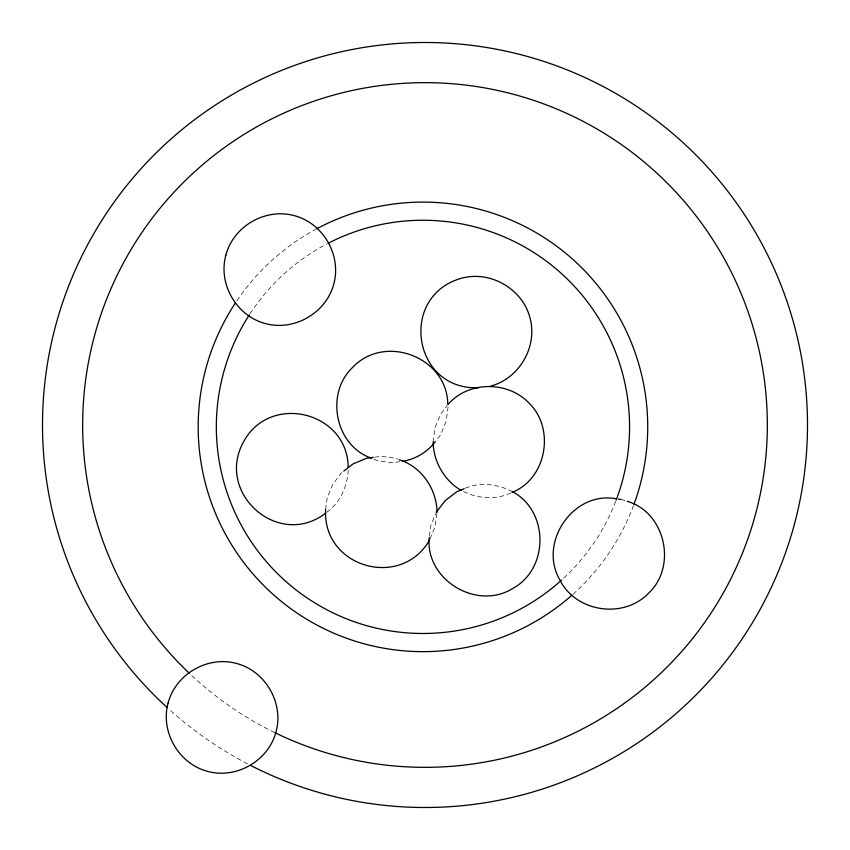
<?xml version="1.0" encoding="UTF-8"?>
<svg xmlns="http://www.w3.org/2000/svg" width="850" height="850" viewBox="0 0 850 850"><rect width="100%" height="100%" fill="white"/><g stroke="black" fill="none" stroke-linecap="round" stroke-linejoin="round"><path stroke-width="0.64" stroke-dasharray="4.25 3.19" d="M325.635 509.564L327.197 497.728L332.775 484.256L341.647 472.685M348.181 470.05C347.491 486.274 340.138 502.722 326.74 512.284M433.128 442.021L435.03 427.561L440.619 414.088L446.994 405.769M429.377 536.18L430.759 525.661L435.837 513.421M448.067 406.831L446.165 421.292L440.587 434.764L434.998 442.043M436.847 513.506L435.115 526.649L429.537 540.122M465.364 488.187C480.537 481.695 498.302 484.213 512.656 491.746M510.808 492.936C495.561 500.278 477.073 498.663 462.283 490.907M374.584 457.194L381.151 456.322L395.611 458.224L398.066 459.244M400.095 461.667L392.201 462.697L377.74 460.796L372.842 458.766M620.925 499.407L626.004 500.777M633.516 505.538A224.782 224.782 0 0 1 572.953 594.278M236.916 300.719A224.782 224.782 0 0 1 315.573 229.394M615.687 501.383A206.635 206.635 0 0 1 562.626 579.148M250.049 313.724A206.635 206.635 0 0 1 327.441 243.642M274.688 732.572A342.337 342.337 0 0 1 190.442 674.358M247.509 763.831A382.5 382.5 0 0 1 168.778 709.006"/><path stroke-width="1.27" d="M325.635 509.564C322.309 567.141 400.775 589.974 429.537 540.122M429.197 537.497C425.159 579.732 476.797 610.916 512.656 588.508C549.036 568.937 549.036 511.307 512.656 491.746M434.998 442.043C427.337 452.189 415.204 459.223 402.719 461.316M436.337 512.189L445.219 500.618L456.79 491.746L464.142 488.697M343.751 471.07L353.217 463.813L366.701 458.224L373.267 457.364M325.688 513.092C278.354 549.748 214.264 492.426 244.109 440.81C271.129 392.711 347.831 412.133 348.181 467.426M490.461 386.155C519.392 378.601 537.891 346.566 529.964 317.73C522.41 288.809 490.376 270.311 461.55 278.226C398.129 295.959 412.781 390.692 478.635 387.717M512.029 492.426C546.879 478.624 555.496 428.113 528.498 402.517C506.993 380.598 467.787 381.172 447.791 404.728C447.716 357.436 385.114 333.158 352.697 367.328C324.87 393.592 335.07 445.878 371.62 458.267M615.666 498.716C572.826 490.928 537.646 543.384 560.203 580.433M618.29 499.067L620.925 499.407M627.226 501.277C665.327 512.401 677.301 566.196 648.593 593.226C624.038 618.715 577.83 612.627 560.702 581.655M399.288 459.754C421.568 466.735 436.73 489.122 437.027 512.189M461.061 490.397C444.189 480.282 433.457 461.688 433.128 442.021M316.731 228.778A224.782 224.782 0 0 1 633.972 504.305M571.976 595.149A224.782 224.782 0 0 1 235.45 302.897M328.621 243.036A206.635 206.635 0 0 1 616.154 500.14M561.659 580.029A206.635 206.635 0 0 1 249.337 314.829M189.486 673.455A342.337 342.337 0 0 1 294.876 108.354A342.337 342.337 0 0 1 767.157 436.071A342.337 342.337 0 0 1 274.688 732.572M166.834 707.232A382.5 382.5 0 0 1 277.504 72.08A382.5 382.5 0 0 1 807.224 439.599A382.5 382.5 0 0 1 251.016 765.638M225.856 255.138C217.929 283.964 236.428 315.998 265.359 323.553C294.196 331.479 326.219 312.981 333.784 284.049C341.7 255.223 323.202 223.189 294.281 215.634C265.444 207.708 233.41 226.206 225.856 255.138M168.109 702.961C160.193 731.797 178.681 763.821 207.613 771.386C236.449 779.301 268.483 760.803 276.038 731.882C283.953 703.046 265.466 671.011 236.534 663.457C207.697 655.531 175.674 674.029 168.109 702.961"/></g></svg>
